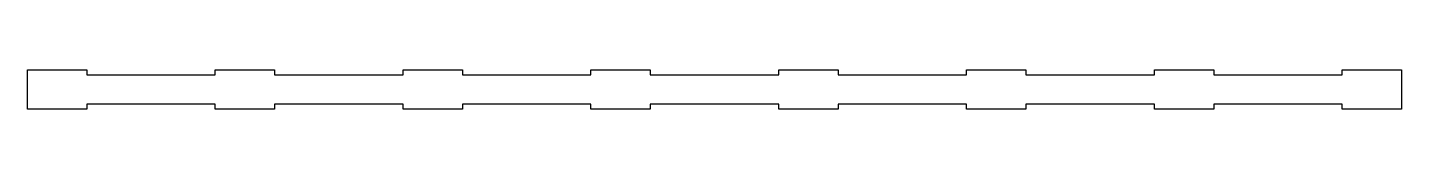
# Model space of a CAD drawing. Header units: millimetres. Extents: x -212 to 205, y 202 to 214.
import ezdxf

# ---------------------------------------------------------------- set-up
doc = ezdxf.new("R2010")
doc.units = ezdxf.units.MM
doc.layers.get('0').update_dxf_attribs({"linetype": 'CONTINUOUS'})

msp = doc.modelspace()

# ---------------------------------------------------------------- linework, layer by layer
msp.add_lwpolyline([(16.0625, 202.0625), (16.0625, 203.5625), (-23.0625, 203.5625), (-23.0625, 202.0625), (-41.0625, 202.0625), (-41.0625, 203.5625), (-80.1875, 203.5625), (-80.1875, 202.0625), (-98.1875, 202.0625), (-98.1875, 203.5625), (-137.3125, 203.5625), (-137.3125, 202.0625), (-155.3125, 202.0625), (-155.3125, 203.5625), (-194.4375, 203.5625), (-194.4375, 202.0625), (-194.9375, 202.0625), (-211.9375, 202.0625), (-212.4375, 202.0625), (-212.4375, 214.0625), (-211.9375, 214.0625), (-194.9375, 214.0625), (-194.4375, 214.0625), (-194.4375, 212.5625), (-155.3125, 212.5625), (-155.3125, 214.0625), (-137.3125, 214.0625), (-137.3125, 212.5625), (-98.1875, 212.5625), (-98.1875, 214.0625), (-80.1875, 214.0625), (-80.1875, 212.5625), (-41.0625, 212.5625), (-41.0625, 214.0625), (-23.0625, 214.0625), (-23.0625, 212.5625), (16.0625, 212.5625), (16.0625, 214.0625), (34.0625, 214.0625), (34.0625, 212.5625), (73.1875, 212.5625), (73.1875, 214.0625), (91.1875, 214.0625), (91.1875, 212.5625), (130.3125, 212.5625), (130.3125, 214.0625), (148.3125, 214.0625), (148.3125, 212.5625), (187.4375, 212.5625), (187.4375, 214.0625), (187.9375, 214.0625), (204.9375, 214.0625), (205.4375, 214.0625), (205.4375, 202.0625), (204.9375, 202.0625), (187.9375, 202.0625), (187.4375, 202.0625), (187.4375, 203.5625), (148.3125, 203.5625), (148.3125, 202.0625), (130.3125, 202.0625), (130.3125, 203.5625), (91.1875, 203.5625), (91.1875, 202.0625), (73.1875, 202.0625), (73.1875, 203.5625), (34.0625, 203.5625), (34.0625, 202.0625)], close=True)

doc.saveas('drawing.dxf')
